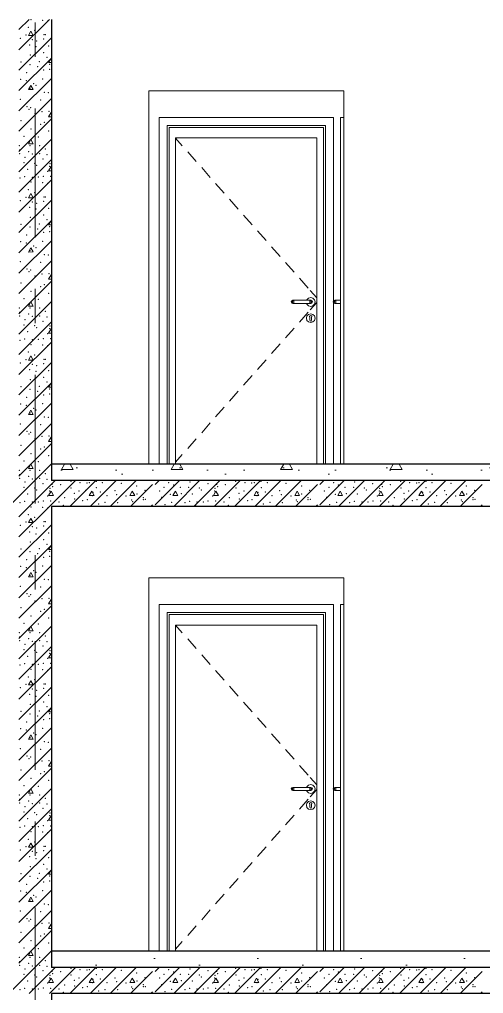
# Model space of a CAD drawing. Header units: millimetres. Extents: x 18162 to 7085488, y 72188 to 247925.
# Drawn here: x 4250516 to 4253374, y 125493 to 131493 of the extents above; entities that cross this region are included whole.
import ezdxf
from ezdxf.enums import TextEntityAlignment as Align

# ---------------------------------------------------------------- set-up
doc = ezdxf.new("R2010")
doc.units = ezdxf.units.MM
doc.header["$MEASUREMENT"] = 0
doc.linetypes.add('Double Dashed', pattern=[1093.611073, 529.166651, -211.666656, 141.111112, -211.666656])
for name, color, linetype in [('Archicad Doors', 7, 'Continuous'), ('Structural - Bearing', 7, 'Continuous'), ('Structural - Grid', 7, 'Continuous')]:
    doc.layers.add(name, color=color, linetype=linetype)
doc.styles.add('GENERATED_STYLE_3', font='', dxfattribs={"width": 0.8})
doc.styles.get('GENERATED_STYLE_3').set_extended_font_data('ISOCPEUR MON')
pattern_1 = [(0, (4294986.6, 104752.7), (0, 1169.134), [73.125, -601.875]), (0, (4295324.1, 105337.3), (0, 1169.134), [73.125, -601.875]), (60, (4294986.6, 104752.7), (-1012.5, 584.567), [73.125, -601.875]), (60, (4295661.6, 104752.7), (-1012.5, 584.567), [73.125, -601.875]), (120, (4295059.7, 104752.7), (1012.5, 584.567), [73.125, -601.875]), (120, (4295734.7, 104752.7), (1012.5, 584.567), [73.125, -601.875]), (0, (4294986.58, 104865.2), (0, 225), [0, -225, 0, -337.5]), (45, (4295099.08, 104865.2), (-159.099, 159.099), [0, -168.75, 0, -281.25])]

# ---------------------------------------------------------------- blocks, each defined once
blk = doc.blocks.new('*X1332', base_point=(4294986.6, 104752.7))
at = {"layer": 'Structural - Bearing', "color": 7, "linetype": 'Continuous', "lineweight": 9}
for p, q in [((4250513.1, 128305), (4250700.8, 128492.7)), ((4250513.1, 128430), (4250575.8, 128492.7)), ((4250586.2, 128419.8), (4250571.3, 128393.7)), ((4250601.3, 128393.8), (4250586.2, 128419.8)), ((4250513.1, 128180), (4250713.1, 128380)), ((4250571.3, 128393.7), (4250601.3, 128393.8)), ((4250513.1, 128055), (4250713.1, 128255)), ((4250696, 128227.1), (4250711.2, 128253.1)), ((4250713.1, 128227.1), (4250696, 128227.1)), ((4250711.2, 128253.1), (4250713.1, 128249.7)), ((4250513.1, 127930), (4250713.1, 128130)), ((4250586.2, 128086.4), (4250571.3, 128060.4)), ((4250571.3, 128060.4), (4250601.3, 128060.4)), ((4250601.3, 128060.4), (4250586.2, 128086.4)), ((4250513.1, 127805), (4250713.1, 128005)), ((4250586.2, 127753.1), (4250713.1, 127880)), ((4250696, 127893.8), (4250711.2, 127919.8)), ((4250713.1, 127893.7), (4250696, 127893.8)), ((4250711.2, 127919.8), (4250713.1, 127916.4)), ((4250513.1, 127555), (4250711.2, 127753.1)), ((4250513.1, 127680), (4250586.2, 127753.1)), ((4250586.2, 127753.1), (4250571.3, 127727)), ((4250601.3, 127727.1), (4250586.2, 127753.1)), ((4250711.2, 127753.1), (4250713.1, 127755)), ((4250571.3, 127727), (4250601.3, 127727.1)), ((4250513.1, 127430), (4250713.1, 127630)), ((4250696, 127560.4), (4250711.2, 127586.4)), ((4250713.1, 127560.4), (4250696, 127560.4)), ((4250711.2, 127586.4), (4250713.1, 127583)), ((4250513.1, 127305), (4250713.1, 127505)), ((4250586.2, 127419.7), (4250571.3, 127393.7)), ((4250571.3, 127393.7), (4250601.3, 127393.7)), ((4250601.3, 127393.7), (4250586.2, 127419.7)), ((4250513.1, 127180), (4250713.1, 127380)), ((4250513.1, 127055), (4250713.1, 127255)), ((4250696, 127227.1), (4250711.2, 127253.1)), ((4250713.1, 127227.1), (4250696, 127227.1)), ((4250711.2, 127253.1), (4250713.1, 127249.7)), ((4250513.1, 126930), (4250713.1, 127130)), ((4250586.2, 127086.4), (4250571.3, 127060.4)), ((4250601.3, 127060.4), (4250586.2, 127086.4)), ((4250571.3, 127060.4), (4250601.3, 127060.4)), ((4250513.1, 126805), (4250713.1, 127005)), ((4250696, 126893.7), (4250711.2, 126919.8)), ((4250711.2, 126919.8), (4250713.1, 126916.4)), ((4250586.2, 126753.1), (4250713.1, 126880)), ((4250713.1, 126893.7), (4250696, 126893.7)), ((4250513.1, 126555), (4250711.2, 126753)), ((4250513.1, 126680), (4250586.2, 126753)), ((4250586.2, 126753.1), (4250571.3, 126727)), ((4250571.3, 126727), (4250601.3, 126727.1)), ((4250601.3, 126727.1), (4250586.2, 126753.1)), ((4250711.2, 126753.1), (4250713.1, 126755)), ((4250513.1, 126430), (4250713.1, 126630)), ((4250696, 126560.4), (4250711.2, 126586.4)), ((4250713.1, 126560.4), (4250696, 126560.4)), ((4250711.2, 126586.4), (4250713.1, 126583)), ((4250513.1, 126305), (4250713.1, 126505)), ((4250513.1, 126180), (4250713.1, 126380)), ((4250586.2, 126419.7), (4250571.3, 126393.7)), ((4250571.3, 126393.7), (4250601.3, 126393.7)), ((4250601.3, 126393.7), (4250586.2, 126419.7)), ((4250513.1, 126055), (4250713.1, 126255)), ((4250696, 126227.1), (4250711.2, 126253.1)), ((4250711.2, 126253.1), (4250713.1, 126249.7)), ((4250713.1, 126227), (4250696, 126227.1)), ((4250513.1, 125930), (4250713.1, 126130)), ((4250586.2, 126086.4), (4250571.3, 126060.4)), ((4250571.3, 126060.4), (4250601.3, 126060.4)), ((4250601.3, 126060.4), (4250586.2, 126086.4)), ((4250513.1, 125805), (4250713.1, 126005)), ((4250696, 125893.7), (4250711.2, 125919.7)), ((4250713.1, 125893.7), (4250696, 125893.7)), ((4250711.2, 125919.7), (4250713.1, 125916.4)), ((4250586.2, 125753), (4250713.1, 125880)), ((4250513.1, 125680), (4250586.2, 125753)), ((4250586.2, 125753), (4250571.3, 125727)), ((4250571.3, 125727), (4250601.3, 125727)), ((4250601.3, 125727), (4250586.2, 125753)), ((4250610.8, 125652.7), (4250711.2, 125753)), ((4250711.2, 125753), (4250713.1, 125755))]:
    blk.add_line(p, q, dxfattribs=at)
for p in [(4250586.6, 128490.5), (4250659.8, 128486.9), (4250690.9, 128483.4), (4250570.1, 128443.4), (4250608.9, 128426.5), (4250520.9, 128375.9), (4250556.1, 128396.9), (4250595.7, 128368.3), (4250621.9, 128360.8), (4250665.5, 128372.4), (4250666.4, 128399.1), (4250675.4, 128399.9), (4250579.6, 128335), (4250618.4, 128324.3), (4250665.6, 128288.9), (4250695.1, 128329.9), (4250525.5, 128230.5), (4250582.7, 128273.2), (4250638.1, 128233), (4250686.1, 128260.4), (4250560.4, 128165.5), (4250581.8, 128214), (4250629.1, 128202.1), (4250665.6, 128180.5), (4250701.6, 128216.6), (4250702.1, 128184.8), (4250522.6, 128123.9), (4250557.5, 128116.7), (4250658.1, 128126.9), (4250689.3, 128106.3), (4250581.3, 128068.3), (4250603.4, 128096.8), (4250618.1, 128086.3), (4250669.3, 128044.4), (4250694.6, 128041), (4250520.7, 128001.3), (4250647.4, 127997), (4250562.6, 127954.9), (4250575, 127939.4), (4250585.8, 127948.7), (4250655.3, 127925.5), (4250698.9, 127927.3), (4250526.1, 127870.4), (4250612.1, 127911.6), (4250587.3, 127818.9), (4250646.1, 127846.7), (4250669.4, 127858.8), (4250695.5, 127805), (4250544.1, 127773.3), (4250631.6, 127768.1), (4250514.9, 127714.9), (4250517.8, 127688.9), (4250581.8, 127714.9), (4250641.1, 127714.9), (4250674.6, 127694.3), (4250518.3, 127666.3), (4250550.9, 127644.1), (4250572, 127678), (4250595.7, 127663.1), (4250640.6, 127666.3), (4250661.7, 127633.8), (4250686.1, 127659.6), (4250543.3, 127611.2), (4250566.4, 127569.4), (4250608.9, 127607.4), (4250621.9, 127593.9), (4250702.9, 127587.4), (4250704.8, 127603.9), (4250519.6, 127516.3), (4250548.4, 127524.3), (4250585.8, 127501.9), (4250595.1, 127520.4), (4250632.9, 127521.4), (4250663, 127526.9), (4250690.9, 127557.5), (4250709.3, 127525.6), (4250570.1, 127443.4), (4250586.6, 127490.5), (4250659.8, 127486.9), (4250690.9, 127483.3), (4250556.1, 127396.9), (4250608.9, 127426.5), (4250666.4, 127399.1), (4250675.4, 127399.9), (4250520.9, 127375.9), (4250579.6, 127335), (4250595.7, 127368.3), (4250618.4, 127324.3), (4250621.9, 127360.8), (4250665.5, 127372.4), (4250695.1, 127329.9), (4250582.7, 127273.2), (4250665.6, 127288.9), (4250686.1, 127260.4), (4250525.5, 127230.5), (4250581.8, 127214), (4250629.1, 127202.1), (4250638.1, 127233), (4250701.6, 127216.6), (4250560.4, 127165.5), (4250665.6, 127180.5), (4250702.1, 127184.8), (4250522.6, 127123.9), (4250557.5, 127116.7), (4250603.4, 127096.8), (4250618.1, 127086.3), (4250658.1, 127126.9), (4250689.3, 127106.3), (4250581.3, 127068.2), (4250669.3, 127044.4), (4250694.6, 127041), (4250520.7, 127001.3), (4250647.4, 126997), (4250562.6, 126954.9), (4250575, 126939.4), (4250585.8, 126948.7), (4250612.1, 126911.6), (4250655.3, 126925.5), (4250698.9, 126927.2), (4250526.1, 126870.4), (4250646.1, 126846.7), (4250669.4, 126858.8), (4250587.3, 126818.9), (4250695.5, 126805), (4250544.1, 126773.2), (4250631.6, 126768.1), (4250514.9, 126714.9), (4250517.8, 126688.9), (4250518.3, 126666.3), (4250572, 126678), (4250581.8, 126714.9), (4250595.7, 126663.1), (4250640.6, 126666.3), (4250641.1, 126714.9), (4250674.6, 126694.3), (4250543.3, 126611.2), (4250550.9, 126644.1), (4250608.9, 126607.4), (4250661.7, 126633.8), (4250686.1, 126659.5), (4250704.8, 126603.9), (4250566.4, 126569.4), (4250621.9, 126593.9), (4250690.9, 126557.5), (4250702.9, 126587.4), (4250519.6, 126516.3), (4250548.4, 126524.3), (4250585.8, 126501.9), (4250586.6, 126490.5), (4250595.1, 126520.4), (4250632.9, 126521.4), (4250659.8, 126486.8), (4250663, 126526.9), (4250690.9, 126483.3), (4250709.3, 126525.6), (4250570.1, 126443.4), (4250608.9, 126426.5), (4250520.9, 126375.9), (4250556.1, 126396.8), (4250595.7, 126368.3), (4250621.9, 126360.8), (4250665.5, 126372.4), (4250666.4, 126399.1), (4250675.4, 126399.9), (4250579.6, 126335), (4250618.4, 126324.3), (4250695.1, 126329.8), (4250582.7, 126273.2), (4250665.6, 126288.9), (4250686.1, 126260.3), (4250525.5, 126230.5), (4250581.8, 126214), (4250629.1, 126202.1), (4250638.1, 126233), (4250665.6, 126180.5), (4250701.6, 126216.6), (4250702.1, 126184.8), (4250522.6, 126123.8), (4250560.4, 126165.5), (4250658.1, 126126.8), (4250557.5, 126116.7), (4250581.3, 126068.2), (4250603.4, 126096.8), (4250618.1, 126086.3), (4250689.3, 126106.3), (4250520.7, 126001.3), (4250669.3, 126044.4), (4250694.6, 126041), (4250562.6, 125954.8), (4250585.8, 125948.7), (4250647.4, 125997), (4250575, 125939.4), (4250612.1, 125911.6), (4250655.3, 125925.5), (4250698.9, 125927.2), (4250526.1, 125870.4), (4250646.1, 125846.7), (4250669.4, 125858.8), (4250544.1, 125773.2), (4250587.3, 125818.8), (4250631.6, 125768.1), (4250695.5, 125804.9), (4250514.9, 125714.9), (4250581.8, 125714.9), (4250641.1, 125714.9), (4250517.8, 125688.8), (4250518.3, 125666.3), (4250572, 125678), (4250595.7, 125663.1), (4250640.6, 125666.3), (4250674.6, 125694.3), (4250686.1, 125659.5)]:
    blk.add_point(p, dxfattribs=at)
blk = doc.blocks.new('*X1334', base_point=(4294986.6, 104752.7))
at = {"layer": 'Structural - Bearing', "color": 7, "linetype": 'Continuous', "lineweight": 9}
for p, q in [((4250450.8, 125492.7), (4250610.8, 125652.7)), ((4250575.8, 125492.7), (4250735.8, 125652.7)), ((4250700.8, 125492.7), (4250860.8, 125652.7)), ((4250825.8, 125492.7), (4250985.8, 125652.7)), ((4250950.8, 125492.7), (4251110.8, 125652.7)), ((4251075.8, 125492.7), (4251235.8, 125652.7)), ((4251351.3, 125628), (4251376, 125652.7)), ((4251351.3, 125503), (4251501, 125652.7)), ((4251466, 125492.7), (4251626, 125652.7)), ((4251591, 125492.7), (4251751, 125652.7)), ((4251716, 125492.7), (4251876, 125652.7)), ((4251841, 125492.7), (4252001, 125652.7)), ((4251966, 125492.7), (4252126, 125652.7)), ((4252091, 125492.7), (4252251, 125652.7)), ((4252366.4, 125628), (4252391.1, 125652.7)), ((4252366.4, 125503), (4252516.1, 125652.7)), ((4252481.1, 125492.7), (4252641.1, 125652.7)), ((4252606.1, 125492.7), (4252766.1, 125652.7)), ((4252731.1, 125492.7), (4252891.1, 125652.7)), ((4252856.1, 125492.7), (4253016.1, 125652.7)), ((4252981.1, 125492.7), (4253141.1, 125652.7)), ((4253106.1, 125492.7), (4253266.1, 125652.7)), ((4250696, 125560.4), (4250711.2, 125586.4)), ((4250711.2, 125586.4), (4250726.1, 125560.3)), ((4250946, 125560.4), (4250961.2, 125586.4)), ((4250961.2, 125586.4), (4250976.1, 125560.3)), ((4251196, 125560.4), (4251211.2, 125586.4)), ((4251200.8, 125492.7), (4251336.2, 125628)), ((4251211.2, 125586.4), (4251226.1, 125560.3)), ((4251461.2, 125560.4), (4251476.3, 125586.4)), ((4251476.3, 125586.4), (4251491.2, 125560.3)), ((4251711.2, 125560.4), (4251726.3, 125586.4)), ((4251726.3, 125586.4), (4251741.2, 125560.3)), ((4251961.2, 125560.4), (4251976.3, 125586.4)), ((4251976.3, 125586.4), (4251991.2, 125560.3)), ((4252211.2, 125560.4), (4252226.3, 125586.4)), ((4252216, 125492.7), (4252351.3, 125628)), ((4252226.3, 125586.4), (4252241.2, 125560.3)), ((4252476.3, 125560.4), (4252491.4, 125586.4)), ((4252491.4, 125586.4), (4252506.3, 125560.3)), ((4252726.3, 125560.4), (4252741.4, 125586.4)), ((4252741.4, 125586.4), (4252756.3, 125560.3)), ((4252976.3, 125560.4), (4252991.4, 125586.4)), ((4252991.4, 125586.4), (4253006.3, 125560.3)), ((4253226.3, 125560.4), (4253241.4, 125586.4)), ((4253231.1, 125492.7), (4253366.4, 125628)), ((4253241.4, 125586.4), (4253256.3, 125560.3)), ((4250726.1, 125560.3), (4250696, 125560.4)), ((4250976.1, 125560.3), (4250946, 125560.4)), ((4251226.1, 125560.3), (4251196, 125560.4)), ((4251491.2, 125560.3), (4251461.2, 125560.4)), ((4251741.2, 125560.3), (4251711.2, 125560.4)), ((4251991.2, 125560.3), (4251961.2, 125560.4)), ((4252241.2, 125560.3), (4252211.2, 125560.4)), ((4252506.3, 125560.3), (4252476.3, 125560.4)), ((4252756.3, 125560.3), (4252726.3, 125560.4)), ((4253006.3, 125560.3), (4252976.3, 125560.4)), ((4253256.3, 125560.3), (4253226.3, 125560.4)), ((4251325.8, 125492.7), (4251336.2, 125503)), ((4252341, 125492.7), (4252351.3, 125503)), ((4253356.1, 125492.7), (4253366.4, 125503))]:
    blk.add_line(p, q, dxfattribs=at)
for p in [(4250550.9, 125644.1), (4250832.8, 125647.1), (4250989.1, 125647.1), (4251436, 125640.2), (4251566.1, 125644.1), (4251848, 125647.1), (4252004.3, 125647.1), (4252451.1, 125640.2), (4252581.2, 125644.1), (4252863.1, 125647.1), (4253019.4, 125647.1), (4250543.3, 125611.2), (4250608.9, 125607.3), (4250621.9, 125593.9), (4250661.7, 125633.8), (4250702.9, 125587.4), (4250704.8, 125603.9), (4250715.6, 125628.6), (4250720.7, 125615), (4250769.7, 125627), (4250834.6, 125606.9), (4250883.2, 125587.4), (4250889.6, 125638.9), (4250924.4, 125591.3), (4250932, 125637.8), (4250947.4, 125639.4), (4250989.9, 125608.6), (4251014.6, 125581.6), (4251027.4, 125638.9), (4251104.5, 125589.3), (4251142.9, 125634.7), (4251237.9, 125619.3), (4251288.8, 125591.3), (4251379.3, 125588.7), (4251406.4, 125610.2), (4251465.2, 125625.7), (4251506.7, 125611.6), (4251558.4, 125611.2), (4251624.1, 125607.3), (4251637, 125593.9), (4251676.8, 125633.8), (4251718, 125587.4), (4251719.9, 125603.9), (4251730.7, 125628.6), (4251735.8, 125615), (4251784.8, 125627), (4251849.7, 125606.9), (4251898.3, 125587.4), (4251904.7, 125638.9), (4251939.5, 125591.3), (4251947.1, 125637.8), (4251962.5, 125639.4), (4252005, 125608.6), (4252029.7, 125581.6), (4252042.5, 125638.9), (4252119.6, 125589.3), (4252158, 125634.7), (4252253.1, 125619.3), (4252303.9, 125591.3), (4252394.5, 125588.7), (4252421.5, 125610.2), (4252480.3, 125625.7), (4252521.8, 125611.6), (4252573.5, 125611.2), (4252639.2, 125607.3), (4252652.1, 125593.9), (4252691.9, 125633.8), (4252733.1, 125587.4), (4252735, 125603.9), (4252745.9, 125628.6), (4252750.9, 125615), (4252799.9, 125627), (4252864.9, 125606.9), (4252913.4, 125587.4), (4252919.9, 125638.9), (4252954.6, 125591.3), (4252962.2, 125637.8), (4252977.7, 125639.4), (4253020.1, 125608.6), (4253044.8, 125581.6), (4253057.7, 125638.9), (4253134.8, 125589.3), (4253173.1, 125634.7), (4253268.2, 125619.3), (4253319.1, 125591.3), (4250548.4, 125524.3), (4250566.4, 125569.4), (4250595.1, 125520.4), (4250632.9, 125521.4), (4250663, 125526.9), (4250690.9, 125557.5), (4250709.3, 125525.6), (4250760.4, 125520.1), (4250782.1, 125573.9), (4250794.3, 125546.2), (4250853.6, 125573.3), (4250855.3, 125538.1), (4250906, 125529.2), (4250933.6, 125535.3), (4250964.3, 125559.1), (4250969.5, 125579.7), (4251056.2, 125560.4), (4251114.2, 125564.7), (4251172.5, 125557.3), (4251206.4, 125532.7), (4251213.2, 125523.5), (4251239.9, 125569.4), (4251278.1, 125546.7), (4251278.2, 125534.9), (4251292, 125535.9), (4251392.3, 125548.2), (4251446.3, 125566.8), (4251513.9, 125572.6), (4251563.5, 125524.3), (4251581.5, 125569.4), (4251610.2, 125520.4), (4251648, 125521.4), (4251678.1, 125526.9), (4251706, 125557.5), (4251724.5, 125525.6), (4251775.5, 125520.1), (4251797.2, 125573.9), (4251809.4, 125546.2), (4251868.7, 125573.3), (4251870.4, 125538.1), (4251921.1, 125529.2), (4251948.7, 125535.3), (4251979.4, 125559.1), (4251984.6, 125579.7), (4252071.3, 125560.4), (4252129.3, 125564.7), (4252187.6, 125557.3), (4252221.5, 125532.7), (4252228.3, 125523.5), (4252255, 125569.4), (4252293.2, 125546.7), (4252293.4, 125534.9), (4252307.1, 125535.9), (4252407.4, 125548.2), (4252461.4, 125566.8), (4252529, 125572.6), (4252578.6, 125524.3), (4252596.6, 125569.4), (4252625.3, 125520.4), (4252663.2, 125521.4), (4252693.2, 125526.9), (4252721.1, 125557.5), (4252739.6, 125525.6), (4252790.7, 125520.1), (4252812.3, 125573.9), (4252824.6, 125546.2), (4252883.8, 125573.3), (4252885.5, 125538.1), (4252936.2, 125529.2), (4252963.9, 125535.3), (4252994.6, 125559.1), (4252999.7, 125579.7), (4253086.5, 125560.4), (4253144.4, 125564.7), (4253202.8, 125557.3), (4253236.6, 125532.7), (4253243.5, 125523.5), (4253270.1, 125569.4), (4253308.4, 125546.7), (4253308.5, 125534.9), (4253322.3, 125535.9), (4250519.6, 125516.2), (4250585.8, 125501.9), (4250787, 125500.6), (4251003.8, 125507.2), (4251043.2, 125517.3), (4251120.5, 125515.8), (4251412.4, 125503.4), (4251453.8, 125518.9), (4251534.7, 125516.2), (4251600.9, 125501.9), (4251802.1, 125500.6), (4252018.9, 125507.2), (4252058.3, 125517.3), (4252135.6, 125515.8), (4252427.5, 125503.4), (4252469, 125518.9), (4252549.8, 125516.2), (4252616.1, 125501.9), (4252817.3, 125500.6), (4253034, 125507.2), (4253073.5, 125517.3), (4253150.7, 125515.8)]:
    blk.add_point(p, dxfattribs=at)
blk = doc.blocks.new('*X1345', base_point=(4294986.6, 104752.7))
at = {"layer": 'Structural - Bearing', "color": 7, "linetype": 'Continuous', "lineweight": 9}
for p, q in [((4250513.1, 131305.1), (4250700.7, 131492.7)), ((4250513.1, 131430.1), (4250575.7, 131492.7)), ((4250586.2, 131419.8), (4250571.3, 131393.8)), ((4250601.3, 131393.8), (4250586.2, 131419.8)), ((4250513.1, 131180.1), (4250713.1, 131380.1)), ((4250571.3, 131393.8), (4250601.3, 131393.8)), ((4250513.1, 131055.1), (4250713.1, 131255.1)), ((4250696, 131227.1), (4250711.2, 131253.1)), ((4250713.1, 131227.1), (4250696, 131227.1)), ((4250711.2, 131253.1), (4250713.1, 131249.8)), ((4250513.1, 130930.1), (4250713.1, 131130.1)), ((4250586.2, 131086.5), (4250571.3, 131060.4)), ((4250571.3, 131060.4), (4250601.3, 131060.5)), ((4250601.3, 131060.5), (4250586.2, 131086.5)), ((4250513.1, 130805.1), (4250713.1, 131005.1)), ((4250586.2, 130753.1), (4250713.1, 130880.1)), ((4250696, 130893.8), (4250711.2, 130919.8)), ((4250713.1, 130893.8), (4250696, 130893.8)), ((4250711.2, 130919.8), (4250713.1, 130916.4)), ((4250513.1, 130555), (4250711.2, 130753.1)), ((4250513.1, 130680), (4250586.2, 130753.1)), ((4250586.2, 130753.1), (4250571.3, 130727.1)), ((4250601.3, 130727.1), (4250586.2, 130753.1)), ((4250711.2, 130753.1), (4250713.1, 130755.1)), ((4250571.3, 130727.1), (4250601.3, 130727.1)), ((4250513.1, 130430), (4250713.1, 130630)), ((4250696, 130560.5), (4250711.2, 130586.5)), ((4250713.1, 130560.4), (4250696, 130560.5)), ((4250711.2, 130586.5), (4250713.1, 130583.1)), ((4250513.1, 130305), (4250713.1, 130505)), ((4250513.1, 130180), (4250713.1, 130380)), ((4250586.2, 130419.8), (4250571.3, 130393.8)), ((4250571.3, 130393.8), (4250601.3, 130393.8)), ((4250601.3, 130393.8), (4250586.2, 130419.8)), ((4250513.1, 130055), (4250713.1, 130255)), ((4250696, 130227.1), (4250711.2, 130253.1)), ((4250713.1, 130227.1), (4250696, 130227.1)), ((4250711.2, 130253.1), (4250713.1, 130249.8)), ((4250513.1, 129930), (4250713.1, 130130)), ((4250586.2, 130086.5), (4250571.3, 130060.4)), ((4250601.3, 130060.5), (4250586.2, 130086.5)), ((4250571.3, 130060.4), (4250601.3, 130060.5)), ((4250513.1, 129805), (4250713.1, 130005)), ((4250696, 129893.8), (4250711.2, 129919.8)), ((4250711.2, 129919.8), (4250713.1, 129916.4)), ((4250586.2, 129753.1), (4250713.1, 129880)), ((4250713.1, 129893.8), (4250696, 129893.8)), ((4250513.1, 129555), (4250711.2, 129753.1)), ((4250513.1, 129680), (4250586.2, 129753.1)), ((4250586.2, 129753.1), (4250571.3, 129727.1)), ((4250571.3, 129727.1), (4250601.3, 129727.1)), ((4250601.3, 129727.1), (4250586.2, 129753.1)), ((4250711.2, 129753.1), (4250713.1, 129755)), ((4250513.1, 129430), (4250713.1, 129630)), ((4250696, 129560.4), (4250711.2, 129586.4)), ((4250713.1, 129560.4), (4250696, 129560.4)), ((4250711.2, 129586.4), (4250713.1, 129583.1)), ((4250513.1, 129305), (4250713.1, 129505)), ((4250513.1, 129180), (4250713.1, 129380)), ((4250586.2, 129419.8), (4250571.3, 129393.7)), ((4250571.3, 129393.7), (4250601.3, 129393.8)), ((4250601.3, 129393.8), (4250586.2, 129419.8)), ((4250513.1, 129055), (4250713.1, 129255)), ((4250696, 129227.1), (4250711.2, 129253.1)), ((4250711.2, 129253.1), (4250713.1, 129249.7)), ((4250713.1, 129227.1), (4250696, 129227.1)), ((4250513.1, 128930), (4250713.1, 129130)), ((4250586.2, 129086.4), (4250571.3, 129060.4)), ((4250571.3, 129060.4), (4250601.3, 129060.4)), ((4250601.3, 129060.4), (4250586.2, 129086.4)), ((4250513.1, 128805), (4250713.1, 129005)), ((4250586.2, 128753.1), (4250713.1, 128880)), ((4250696, 128893.8), (4250711.2, 128919.8)), ((4250713.1, 128893.8), (4250696, 128893.8)), ((4250711.2, 128919.8), (4250713.1, 128916.4)), ((4250513.1, 128680), (4250586.2, 128753.1)), ((4250586.2, 128753.1), (4250571.3, 128727.1)), ((4250571.3, 128727.1), (4250601.3, 128727.1)), ((4250601.3, 128727.1), (4250586.2, 128753.1)), ((4250610.8, 128652.7), (4250711.2, 128753.1)), ((4250711.2, 128753.1), (4250713.1, 128755))]:
    blk.add_line(p, q, dxfattribs=at)
for p in [(4250586.6, 131490.6), (4250659.8, 131486.9), (4250690.9, 131483.4), (4250570.1, 131443.5), (4250608.9, 131426.5), (4250520.9, 131376), (4250556.1, 131396.9), (4250595.7, 131368.4), (4250621.9, 131360.9), (4250665.5, 131372.5), (4250666.4, 131399.2), (4250675.4, 131400), (4250579.6, 131335.1), (4250618.4, 131324.4), (4250665.6, 131289), (4250695.1, 131329.9), (4250525.5, 131230.6), (4250582.7, 131273.3), (4250638.1, 131233), (4250686.1, 131260.4), (4250560.4, 131165.6), (4250581.8, 131214.1), (4250629.1, 131202.2), (4250665.6, 131180.6), (4250701.6, 131216.6), (4250702.1, 131184.9), (4250522.6, 131123.9), (4250557.5, 131116.8), (4250658.1, 131126.9), (4250689.3, 131106.4), (4250581.3, 131068.3), (4250603.4, 131096.9), (4250618.1, 131086.4), (4250669.3, 131044.5), (4250694.6, 131041.1), (4250520.7, 131001.4), (4250647.4, 130997.1), (4250562.6, 130954.9), (4250575, 130939.5), (4250585.8, 130948.7), (4250655.3, 130925.6), (4250698.9, 130927.3), (4250526.1, 130870.4), (4250612.1, 130911.6), (4250587.3, 130818.9), (4250646.1, 130846.7), (4250669.4, 130858.9), (4250695.5, 130805), (4250544.1, 130773.3), (4250631.6, 130768.2), (4250514.9, 130715), (4250517.8, 130688.9), (4250581.8, 130715), (4250641.1, 130715), (4250674.6, 130694.4), (4250518.3, 130666.4), (4250550.9, 130644.2), (4250572, 130678.1), (4250595.7, 130663.2), (4250640.6, 130666.4), (4250661.7, 130633.9), (4250686.1, 130659.6), (4250543.3, 130611.3), (4250566.4, 130569.5), (4250608.9, 130607.4), (4250621.9, 130593.9), (4250702.9, 130587.5), (4250704.8, 130603.9), (4250519.6, 130516.3), (4250548.4, 130524.4), (4250585.8, 130501.9), (4250595.1, 130520.5), (4250632.9, 130521.5), (4250663, 130527), (4250690.9, 130557.6), (4250709.3, 130525.7), (4250570.1, 130443.5), (4250586.6, 130490.6), (4250659.8, 130486.9), (4250690.9, 130483.4), (4250556.1, 130396.9), (4250608.9, 130426.5), (4250666.4, 130399.1), (4250675.4, 130400), (4250520.9, 130376), (4250579.6, 130335), (4250595.7, 130368.4), (4250618.4, 130324.4), (4250621.9, 130360.9), (4250665.5, 130372.4), (4250695.1, 130329.9), (4250582.7, 130273.2), (4250665.6, 130288.9), (4250686.1, 130260.4), (4250525.5, 130230.6), (4250581.8, 130214), (4250629.1, 130202.2), (4250638.1, 130233), (4250701.6, 130216.6), (4250560.4, 130165.5), (4250665.6, 130180.6), (4250702.1, 130184.9), (4250522.6, 130123.9), (4250557.5, 130116.7), (4250603.4, 130096.9), (4250618.1, 130086.4), (4250658.1, 130126.9), (4250689.3, 130106.3), (4250581.3, 130068.3), (4250669.3, 130044.5), (4250694.6, 130041.1), (4250520.7, 130001.3), (4250647.4, 129997.1), (4250562.6, 129954.9), (4250575, 129939.4), (4250585.8, 129948.7), (4250612.1, 129911.6), (4250655.3, 129925.5), (4250698.9, 129927.3), (4250526.1, 129870.4), (4250646.1, 129846.7), (4250669.4, 129858.9), (4250587.3, 129818.9), (4250695.5, 129805), (4250544.1, 129773.3), (4250631.6, 129768.1), (4250514.9, 129715), (4250517.8, 129688.9), (4250518.3, 129666.3), (4250572, 129678), (4250581.8, 129715), (4250595.7, 129663.1), (4250640.6, 129666.3), (4250641.1, 129715), (4250674.6, 129694.4), (4250543.3, 129611.3), (4250550.9, 129644.1), (4250608.9, 129607.4), (4250661.7, 129633.8), (4250686.1, 129659.6), (4250704.8, 129603.9), (4250566.4, 129569.5), (4250621.9, 129593.9), (4250690.9, 129557.6), (4250702.9, 129587.5), (4250519.6, 129516.3), (4250548.4, 129524.4), (4250585.8, 129501.9), (4250586.6, 129490.6), (4250595.1, 129520.5), (4250632.9, 129521.5), (4250659.8, 129486.9), (4250663, 129527), (4250690.9, 129483.4), (4250709.3, 129525.7), (4250570.1, 129443.5), (4250608.9, 129426.5), (4250520.9, 129375.9), (4250556.1, 129396.9), (4250595.7, 129368.3), (4250621.9, 129360.8), (4250665.5, 129372.4), (4250666.4, 129399.1), (4250675.4, 129399.9), (4250579.6, 129335), (4250618.4, 129324.3), (4250695.1, 129329.9), (4250582.7, 129273.2), (4250665.6, 129288.9), (4250686.1, 129260.4), (4250525.5, 129230.5), (4250581.8, 129214), (4250629.1, 129202.1), (4250638.1, 129233), (4250665.6, 129180.5), (4250701.6, 129216.6), (4250702.1, 129184.8), (4250522.6, 129123.9), (4250560.4, 129165.5), (4250658.1, 129126.9), (4250557.5, 129116.7), (4250581.3, 129068.3), (4250603.4, 129096.8), (4250618.1, 129086.4), (4250689.3, 129106.3), (4250520.7, 129001.3), (4250669.3, 129044.4), (4250694.6, 129041), (4250562.6, 128954.9), (4250585.8, 128948.7), (4250647.4, 128997), (4250575, 128939.4), (4250612.1, 128911.6), (4250655.3, 128925.5), (4250698.9, 128927.3), (4250526.1, 128870.4), (4250646.1, 128846.7), (4250669.4, 128858.8), (4250544.1, 128773.3), (4250587.3, 128818.9), (4250631.6, 128768.1), (4250695.5, 128805), (4250514.9, 128715), (4250581.8, 128715), (4250641.1, 128715), (4250517.8, 128688.9), (4250518.3, 128666.3), (4250572, 128678), (4250595.7, 128663.1), (4250640.6, 128666.3), (4250674.6, 128694.3), (4250686.1, 128659.6)]:
    blk.add_point(p, dxfattribs=at)
blk = doc.blocks.new('*X1347', base_point=(4294986.6, 104752.7))
at = {"layer": 'Structural - Bearing', "color": 7, "linetype": 'Continuous', "lineweight": 9}
for p, q in [((4250450.8, 128492.7), (4250610.8, 128652.7)), ((4250575.8, 128492.7), (4250735.8, 128652.7)), ((4250700.8, 128492.7), (4250860.8, 128652.7)), ((4250825.8, 128492.7), (4250985.8, 128652.7)), ((4250950.8, 128492.7), (4251110.8, 128652.7)), ((4251075.8, 128492.7), (4251235.8, 128652.7)), ((4251351.3, 128628.1), (4251375.9, 128652.7)), ((4251351.3, 128503.1), (4251500.9, 128652.7)), ((4251465.9, 128492.7), (4251625.9, 128652.7)), ((4251590.9, 128492.7), (4251750.9, 128652.7)), ((4251715.9, 128492.7), (4251875.9, 128652.7)), ((4251840.9, 128492.7), (4252000.9, 128652.7)), ((4251965.9, 128492.7), (4252125.9, 128652.7)), ((4252090.9, 128492.7), (4252250.9, 128652.7)), ((4252366.4, 128628.1), (4252391, 128652.7)), ((4252366.4, 128503.1), (4252516, 128652.7)), ((4252481, 128492.7), (4252641, 128652.7)), ((4252606, 128492.7), (4252766, 128652.7)), ((4252731, 128492.7), (4252891, 128652.7)), ((4252856, 128492.7), (4253016, 128652.7)), ((4252981, 128492.7), (4253141, 128652.7)), ((4253106, 128492.7), (4253266, 128652.7)), ((4250696, 128560.4), (4250711.2, 128586.4)), ((4250711.2, 128586.4), (4250726.1, 128560.4)), ((4250946, 128560.4), (4250961.2, 128586.4)), ((4250961.2, 128586.4), (4250976.1, 128560.4)), ((4251196, 128560.4), (4251211.2, 128586.4)), ((4251200.8, 128492.7), (4251336.2, 128628.1)), ((4251211.2, 128586.4), (4251226.1, 128560.4)), ((4251461.2, 128560.4), (4251476.3, 128586.4)), ((4251476.3, 128586.4), (4251491.2, 128560.4)), ((4251711.2, 128560.4), (4251726.3, 128586.4)), ((4251726.3, 128586.4), (4251741.2, 128560.4)), ((4251961.2, 128560.4), (4251976.3, 128586.4)), ((4251976.3, 128586.4), (4251991.2, 128560.4)), ((4252211.2, 128560.4), (4252226.3, 128586.4)), ((4252215.9, 128492.7), (4252351.3, 128628.1)), ((4252226.3, 128586.4), (4252241.2, 128560.4)), ((4252476.3, 128560.4), (4252491.4, 128586.4)), ((4252491.4, 128586.4), (4252506.3, 128560.4)), ((4252726.3, 128560.4), (4252741.4, 128586.4)), ((4252741.4, 128586.4), (4252756.3, 128560.4)), ((4252976.3, 128560.4), (4252991.4, 128586.4)), ((4252991.4, 128586.4), (4253006.3, 128560.4)), ((4253226.3, 128560.4), (4253241.4, 128586.4)), ((4253231, 128492.7), (4253366.4, 128628.1)), ((4253241.4, 128586.4), (4253256.3, 128560.4)), ((4250726.1, 128560.4), (4250696, 128560.4)), ((4250976.1, 128560.4), (4250946, 128560.4)), ((4251226.1, 128560.4), (4251196, 128560.4)), ((4251491.2, 128560.4), (4251461.2, 128560.4)), ((4251741.2, 128560.4), (4251711.2, 128560.4)), ((4251991.2, 128560.4), (4251961.2, 128560.4)), ((4252241.2, 128560.4), (4252211.2, 128560.4)), ((4252506.3, 128560.4), (4252476.3, 128560.4)), ((4252756.3, 128560.4), (4252726.3, 128560.4)), ((4253006.3, 128560.4), (4252976.3, 128560.4)), ((4253256.3, 128560.4), (4253226.3, 128560.4)), ((4251325.8, 128492.7), (4251336.2, 128503.1)), ((4252340.9, 128492.7), (4252351.3, 128503.1)), ((4253356, 128492.7), (4253366.4, 128503.1))]:
    blk.add_line(p, q, dxfattribs=at)
for p in [(4250550.9, 128644.1), (4250832.8, 128647.1), (4250989.1, 128647.2), (4251436, 128640.3), (4251566.1, 128644.1), (4251848, 128647.1), (4252004.3, 128647.2), (4252451.1, 128640.3), (4252581.2, 128644.1), (4252863.1, 128647.1), (4253019.4, 128647.2), (4250543.3, 128611.3), (4250608.9, 128607.4), (4250621.9, 128593.9), (4250661.7, 128633.8), (4250702.9, 128587.5), (4250704.8, 128603.9), (4250715.6, 128628.6), (4250720.7, 128615.1), (4250769.7, 128627.1), (4250834.6, 128607), (4250883.2, 128587.5), (4250889.6, 128639), (4250924.4, 128591.3), (4250932, 128637.9), (4250947.4, 128639.4), (4250989.9, 128608.6), (4251014.6, 128581.6), (4251027.4, 128639), (4251104.5, 128589.4), (4251142.9, 128634.8), (4251237.9, 128619.4), (4251288.8, 128591.3), (4251379.3, 128588.8), (4251406.4, 128610.2), (4251465.2, 128625.8), (4251506.7, 128611.6), (4251558.4, 128611.3), (4251624.1, 128607.4), (4251637, 128593.9), (4251676.8, 128633.8), (4251718, 128587.5), (4251719.9, 128603.9), (4251730.7, 128628.6), (4251735.8, 128615.1), (4251784.8, 128627.1), (4251849.7, 128607), (4251898.3, 128587.5), (4251904.7, 128639), (4251939.5, 128591.3), (4251947.1, 128637.9), (4251962.5, 128639.4), (4252005, 128608.6), (4252029.7, 128581.6), (4252042.5, 128639), (4252119.6, 128589.4), (4252158, 128634.8), (4252253.1, 128619.4), (4252303.9, 128591.3), (4252394.5, 128588.8), (4252421.5, 128610.2), (4252480.3, 128625.8), (4252521.8, 128611.6), (4252573.5, 128611.3), (4252639.2, 128607.4), (4252652.1, 128593.9), (4252691.9, 128633.8), (4252733.1, 128587.5), (4252735, 128603.9), (4252745.9, 128628.6), (4252750.9, 128615.1), (4252799.9, 128627.1), (4252864.9, 128607), (4252913.4, 128587.5), (4252919.9, 128639), (4252954.6, 128591.3), (4252962.2, 128637.9), (4252977.7, 128639.4), (4253020.1, 128608.6), (4253044.8, 128581.6), (4253057.7, 128639), (4253134.8, 128589.4), (4253173.1, 128634.8), (4253268.2, 128619.4), (4253319.1, 128591.3), (4250548.4, 128524.4), (4250566.4, 128569.4), (4250595.1, 128520.5), (4250632.9, 128521.4), (4250663, 128526.9), (4250690.9, 128557.5), (4250709.3, 128525.7), (4250760.4, 128520.2), (4250782.1, 128574), (4250794.3, 128546.3), (4250853.6, 128573.3), (4250855.3, 128538.2), (4250906, 128529.3), (4250933.6, 128535.4), (4250964.3, 128559.1), (4250969.5, 128579.7), (4251056.2, 128560.4), (4251114.2, 128564.7), (4251172.5, 128557.4), (4251206.4, 128532.7), (4251213.2, 128523.5), (4251239.9, 128569.4), (4251278.1, 128546.7), (4251278.2, 128534.9), (4251292, 128535.9), (4251392.3, 128548.3), (4251446.3, 128566.9), (4251513.9, 128572.7), (4251563.5, 128524.4), (4251581.5, 128569.4), (4251610.2, 128520.5), (4251648, 128521.4), (4251678.1, 128526.9), (4251706, 128557.5), (4251724.5, 128525.7), (4251775.5, 128520.2), (4251797.2, 128574), (4251809.4, 128546.3), (4251868.7, 128573.3), (4251870.4, 128538.2), (4251921.1, 128529.3), (4251948.7, 128535.4), (4251979.4, 128559.1), (4251984.6, 128579.7), (4252071.3, 128560.4), (4252129.3, 128564.7), (4252187.6, 128557.4), (4252221.5, 128532.7), (4252228.3, 128523.5), (4252255, 128569.4), (4252293.2, 128546.7), (4252293.4, 128534.9), (4252307.1, 128535.9), (4252407.4, 128548.3), (4252461.4, 128566.9), (4252529, 128572.7), (4252578.6, 128524.4), (4252596.6, 128569.4), (4252625.3, 128520.5), (4252663.2, 128521.4), (4252693.2, 128526.9), (4252721.1, 128557.5), (4252739.6, 128525.7), (4252790.7, 128520.2), (4252812.3, 128574), (4252824.6, 128546.3), (4252883.8, 128573.3), (4252885.5, 128538.2), (4252936.2, 128529.3), (4252963.9, 128535.4), (4252994.6, 128559.1), (4252999.7, 128579.7), (4253086.5, 128560.4), (4253144.4, 128564.7), (4253202.8, 128557.4), (4253236.6, 128532.7), (4253243.5, 128523.5), (4253270.1, 128569.4), (4253308.4, 128546.7), (4253308.5, 128534.9), (4253322.3, 128535.9), (4250519.6, 128516.3), (4250585.8, 128501.9), (4250787, 128500.7), (4251003.8, 128507.3), (4251043.2, 128517.4), (4251120.5, 128515.8), (4251412.4, 128503.5), (4251453.8, 128518.9), (4251534.7, 128516.3), (4251600.9, 128501.9), (4251802.1, 128500.7), (4252018.9, 128507.3), (4252058.3, 128517.4), (4252135.6, 128515.8), (4252427.5, 128503.5), (4252469, 128518.9), (4252549.8, 128516.3), (4252616.1, 128501.9), (4252817.3, 128500.7), (4253034, 128507.3), (4253073.5, 128517.4), (4253150.7, 128515.8)]:
    blk.add_point(p, dxfattribs=at)
blk = doc.blocks.new('Standard grid marker[363]_3', base_point=(4250613.1, 164752.7))
at = {"layer": 'Structural - Grid', "color": 13, "linetype": 'Double Dashed', "lineweight": 13, "ltscale": 1.5}
blk.add_line((4250613.1, 163752.7), (4250613.1, 97752.7), dxfattribs=at)
at = {"layer": 'Structural - Grid', "color": 13, "lineweight": 13, "style": 'GENERATED_STYLE_3'}
blk.add_attdef('AC_MarkerText_1', text='', height=375, rotation=360, dxfattribs=at).set_placement((4250613.1, 96490.2), align=Align.TOP_CENTER)

msp = doc.modelspace()

# ---------------------------------------------------------------- hatches: boundary and pattern name
at = {"layer": 'Structural - Bearing', "linetype": 'Continuous', "lineweight": 9}
h = msp.add_hatch(dxfattribs=at)
h.set_pattern_fill('Lightweight_Concrete_0003', style=0, pattern_type=2)
h.set_pattern_definition(pattern_1)
h.paths.add_polyline_path([(4250713.1, 128652.7), (4257013.1, 128652.7), (4257013.1, 128752.7), (4250713.1, 128752.7)])
h = msp.add_hatch(dxfattribs=at)
h.set_pattern_fill('Lightweight_Concrete_0003', style=0, pattern_type=2)
h.set_pattern_definition(pattern_1)
h.paths.add_polyline_path([(4250713.1, 125652.7), (4257013.1, 125652.7), (4257013.1, 125752.7), (4250713.1, 125752.7)])

# ---------------------------------------------------------------- linework, layer by layer
at = {"layer": 'Archicad Doors', "color": 7, "linetype": 'Continuous', "lineweight": 9}
for p, q in [((4251313.1, 128752.7), (4251313.1, 131052.7)), ((4251313.1, 131052.7), (4252513.1, 131052.7)), ((4252513.1, 131052.7), (4252513.1, 128752.7)), ((4251376.1, 128752.7), (4251376.1, 130889.7)), ((4251376.1, 130889.7), (4252450.1, 130889.7)), ((4252450.1, 130889.7), (4252450.1, 129757.5)), ((4252494.1, 130889.7), (4252494.1, 128752.7)), ((4252494.1, 130889.7), (4252513.1, 130889.7)), ((4251426.1, 130839.7), (4251426.1, 128752.7)), ((4252400.1, 130839.7), (4251426.1, 130839.7)), ((4251438.1, 130827.7), (4251438.1, 128752.7)), ((4252388.1, 130827.7), (4251438.1, 130827.7)), ((4252388.1, 128752.7), (4252388.1, 130827.7)), ((4252400.1, 128752.7), (4252400.1, 130839.7)), ((4251478.1, 130762.7), (4251478.1, 128752.7)), ((4252348.1, 130762.7), (4251478.1, 130762.7)), ((4251478.1, 130761.1), (4251519.1, 130714.8)), ((4252348.1, 128752.7), (4252348.1, 130762.7)), ((4251552.2, 130677.3), (4251605.2, 130617.4)), ((4251638.3, 130579.9), (4251691.3, 130520)), ((4251724.4, 130482.5), (4251777.4, 130422.6)), ((4251810.6, 130385.2), (4251863.6, 130325.2)), ((4251896.7, 130287.8), (4251949.7, 130227.8)), ((4251982.8, 130190.4), (4252035.8, 130130.5)), ((4252068.9, 130093), (4252121.9, 130033.1)), ((4252155, 129995.6), (4252208, 129935.7)), ((4252241.1, 129898.2), (4252294.1, 129838.3)), ((4252307.1, 129823.6), (4252348.1, 129777.3)), ((4252193, 129759.8), (4252190.1, 129752.7)), ((4252190.1, 129752.7), (4252193, 129745.6)), ((4252194.6, 129759.8), (4252191.8, 129752.7)), ((4252191.8, 129752.7), (4252194.6, 129745.6)), ((4252200.1, 129762.7), (4252193, 129759.8)), ((4252193, 129745.6), (4252200.1, 129742.7)), ((4252199.4, 129759.8), (4252197.3, 129752.7)), ((4252197.3, 129752.7), (4252199.4, 129745.6)), ((4252201.2, 129762.7), (4252200.1, 129762.7)), ((4252201.2, 129742.7), (4252200.1, 129742.7)), ((4252204.5, 129762.7), (4252201.2, 129762.7)), ((4252204.5, 129742.7), (4252201.2, 129742.7)), ((4252209.4, 129762.7), (4252204.5, 129762.7)), ((4252209.4, 129742.7), (4252204.5, 129742.7)), ((4252206.6, 129759.8), (4252205.5, 129752.7)), ((4252205.5, 129752.7), (4252206.6, 129745.6)), ((4252215.1, 129762.7), (4252209.4, 129762.7)), ((4252215.1, 129742.7), (4252209.4, 129742.7)), ((4252295.1, 129762.7), (4252215.1, 129762.7)), ((4252295.1, 129742.7), (4252215.1, 129742.7)), ((4252285.8, 129762.7), (4252286.7, 129766.2)), ((4252286.7, 129739.2), (4252285.8, 129742.7)), ((4252286.7, 129766.2), (4252296.6, 129776.1)), ((4252296.6, 129729.3), (4252286.7, 129739.2)), ((4252300.8, 129762.7), (4252295.1, 129762.7)), ((4252300.8, 129742.7), (4252295.1, 129742.7)), ((4252296.6, 129776.1), (4252310.1, 129779.7)), ((4252310.1, 129725.7), (4252296.6, 129729.3)), ((4252305.7, 129762.7), (4252300.8, 129762.7)), ((4252305.7, 129742.7), (4252300.8, 129742.7)), ((4252303.6, 129759.8), (4252304.7, 129752.7)), ((4252304.7, 129752.7), (4252303.6, 129745.6)), ((4252309, 129762.7), (4252305.7, 129762.7)), ((4252309, 129742.7), (4252305.7, 129742.7)), ((4252307.1, 129703.8), (4252348.1, 129750.1)), ((4252310.1, 129762.7), (4252309, 129762.7)), ((4252310.1, 129742.7), (4252309, 129742.7)), ((4252310.1, 129779.7), (4252323.6, 129776.1)), ((4252310.1, 129762.7), (4252317.2, 129759.8)), ((4252317.2, 129745.6), (4252310.1, 129742.7)), ((4252323.6, 129729.3), (4252310.1, 129725.7)), ((4252310.8, 129759.8), (4252312.9, 129752.7)), ((4252312.9, 129752.7), (4252310.8, 129745.6)), ((4252315.6, 129759.8), (4252318.4, 129752.7)), ((4252318.4, 129752.7), (4252315.6, 129745.6)), ((4252317.2, 129759.8), (4252320.1, 129752.7)), ((4252320.1, 129752.7), (4252317.2, 129745.6)), ((4252323.6, 129776.1), (4252333.5, 129766.2)), ((4252333.5, 129739.2), (4252323.6, 129729.3)), ((4252333.5, 129766.2), (4252337.1, 129752.7)), ((4252337.1, 129752.7), (4252333.5, 129739.2)), ((4252451, 129759.8), (4252448.1, 129752.7)), ((4252448.1, 129752.7), (4252451, 129745.6)), ((4252452.6, 129759.8), (4252449.8, 129752.7)), ((4252449.8, 129752.7), (4252452.6, 129745.6)), ((4252450.1, 129747.9), (4252450.1, 128752.7)), ((4252458.1, 129762.7), (4252451, 129759.8)), ((4252451, 129745.6), (4252458.1, 129742.7)), ((4252457.4, 129759.8), (4252455.3, 129752.7)), ((4252455.3, 129752.7), (4252457.4, 129745.6)), ((4252459.2, 129762.7), (4252458.1, 129762.7)), ((4252459.2, 129742.7), (4252458.1, 129742.7)), ((4252462.5, 129762.7), (4252459.2, 129762.7)), ((4252462.5, 129742.7), (4252459.2, 129742.7)), ((4252467.4, 129762.7), (4252462.5, 129762.7)), ((4252467.4, 129742.7), (4252462.5, 129742.7)), ((4252464.6, 129759.8), (4252463.5, 129752.7)), ((4252463.5, 129752.7), (4252464.6, 129745.6)), ((4252473.1, 129762.7), (4252467.4, 129762.7)), ((4252473.1, 129742.7), (4252467.4, 129742.7)), ((4252494.1, 129762.7), (4252473.1, 129762.7)), ((4252494.1, 129742.7), (4252473.1, 129742.7)), ((4252241.1, 129629.2), (4252294.1, 129689.1)), ((4252283.1, 129652.7), (4252286.7, 129666.2)), ((4252286.7, 129666.2), (4252296.6, 129676.1)), ((4252296.6, 129676.1), (4252310.1, 129679.7)), ((4252303.4, 129664.3), (4252302.6, 129662.4)), ((4252302.6, 129662.4), (4252305.1, 129657.1)), ((4252303.4, 129664.3), (4252304.7, 129667.8)), ((4252310.1, 129670.1), (4252304.7, 129667.8)), ((4252310.1, 129679.7), (4252323.6, 129676.1)), ((4252315.5, 129667.8), (4252310.1, 129670.1)), ((4252315.1, 129657.1), (4252317.6, 129662.4)), ((4252316.8, 129664.3), (4252315.5, 129667.8)), ((4252316.8, 129664.3), (4252317.6, 129662.4)), ((4252323.6, 129676.1), (4252333.5, 129666.2)), ((4252333.5, 129666.2), (4252337.1, 129652.7)), ((4252286.7, 129639.2), (4252283.1, 129652.7)), ((4252296.6, 129629.3), (4252286.7, 129639.2)), ((4252310.1, 129625.7), (4252296.6, 129629.3)), ((4252305.1, 129657.1), (4252305.1, 129655.6)), ((4252305.1, 129655.6), (4252305.1, 129652.7)), ((4252305.1, 129652.7), (4252305.1, 129649.8)), ((4252305.1, 129649.8), (4252305.1, 129644)), ((4252305.1, 129644), (4252305.1, 129640.2)), ((4252305.1, 129640.2), (4252306.6, 129636.7)), ((4252306.6, 129636.7), (4252310.1, 129635.2)), ((4252310.1, 129635.2), (4252313.6, 129636.7)), ((4252323.6, 129629.3), (4252310.1, 129625.7)), ((4252313.6, 129636.7), (4252315.1, 129640.2)), ((4252315.1, 129655.6), (4252315.1, 129657.1)), ((4252315.1, 129655.6), (4252315.1, 129652.7)), ((4252315.1, 129652.7), (4252315.1, 129649.8)), ((4252315.1, 129649.8), (4252315.1, 129644)), ((4252315.1, 129644), (4252315.1, 129640.2)), ((4252333.5, 129639.2), (4252323.6, 129629.3)), ((4252337.1, 129652.7), (4252333.5, 129639.2)), ((4252155, 129531.8), (4252208, 129591.7)), ((4252068.9, 129434.4), (4252121.9, 129494.3)), ((4251982.8, 129337), (4252035.8, 129397)), ((4251896.7, 129239.6), (4251949.7, 129299.6)), ((4251810.6, 129142.2), (4251863.6, 129202.2)), ((4251724.4, 129044.9), (4251777.4, 129104.8)), ((4251638.3, 128947.5), (4251691.3, 129007.4)), ((4251552.2, 128850.1), (4251605.2, 128910)), ((4251478.1, 128766.3), (4251519.1, 128812.6)), ((4251313.1, 125752.7), (4251313.1, 128052.7)), ((4251313.1, 128052.7), (4252513.1, 128052.7)), ((4252513.1, 128052.7), (4252513.1, 125752.7)), ((4251376.1, 125752.7), (4251376.1, 127889.7)), ((4251376.1, 127889.7), (4252450.1, 127889.7)), ((4252450.1, 127889.7), (4252450.1, 126757.5)), ((4252494.1, 127889.7), (4252494.1, 125752.7)), ((4252494.1, 127889.7), (4252513.1, 127889.7)), ((4251426.1, 127839.7), (4251426.1, 125752.7)), ((4252400.1, 127839.7), (4251426.1, 127839.7)), ((4251438.1, 127827.7), (4251438.1, 125752.7)), ((4252388.1, 127827.7), (4251438.1, 127827.7)), ((4252388.1, 125752.7), (4252388.1, 127827.7)), ((4252400.1, 125752.7), (4252400.1, 127839.7)), ((4251478.1, 127762.7), (4251478.1, 125752.7)), ((4252348.1, 127762.7), (4251478.1, 127762.7)), ((4251478.1, 127761.1), (4251519.1, 127714.8)), ((4252348.1, 125752.7), (4252348.1, 127762.7)), ((4251552.2, 127677.3), (4251605.2, 127617.4)), ((4251638.3, 127579.9), (4251691.3, 127520)), ((4251724.4, 127482.5), (4251777.4, 127422.6)), ((4251810.6, 127385.2), (4251863.6, 127325.2)), ((4251896.7, 127287.8), (4251949.7, 127227.8)), ((4251982.8, 127190.4), (4252035.8, 127130.5)), ((4252068.9, 127093), (4252121.9, 127033.1)), ((4252155, 126995.6), (4252208, 126935.7)), ((4252241.1, 126898.2), (4252294.1, 126838.3)), ((4252307.1, 126823.6), (4252348.1, 126777.3)), ((4252193, 126759.8), (4252190.1, 126752.7)), ((4252190.1, 126752.7), (4252193, 126745.6)), ((4252194.6, 126759.8), (4252191.8, 126752.7)), ((4252191.8, 126752.7), (4252194.6, 126745.6)), ((4252200.1, 126762.7), (4252193, 126759.8)), ((4252193, 126745.6), (4252200.1, 126742.7)), ((4252199.4, 126759.8), (4252197.3, 126752.7)), ((4252197.3, 126752.7), (4252199.4, 126745.6)), ((4252201.2, 126762.7), (4252200.1, 126762.7)), ((4252201.2, 126742.7), (4252200.1, 126742.7)), ((4252204.5, 126762.7), (4252201.2, 126762.7)), ((4252204.5, 126742.7), (4252201.2, 126742.7)), ((4252209.4, 126762.7), (4252204.5, 126762.7)), ((4252209.4, 126742.7), (4252204.5, 126742.7)), ((4252206.6, 126759.8), (4252205.5, 126752.7)), ((4252205.5, 126752.7), (4252206.6, 126745.6)), ((4252215.1, 126762.7), (4252209.4, 126762.7)), ((4252215.1, 126742.7), (4252209.4, 126742.7)), ((4252295.1, 126762.7), (4252215.1, 126762.7)), ((4252295.1, 126742.7), (4252215.1, 126742.7)), ((4252285.8, 126762.7), (4252286.7, 126766.2)), ((4252286.7, 126739.2), (4252285.8, 126742.7)), ((4252286.7, 126766.2), (4252296.6, 126776.1)), ((4252296.6, 126729.3), (4252286.7, 126739.2)), ((4252300.8, 126762.7), (4252295.1, 126762.7)), ((4252300.8, 126742.7), (4252295.1, 126742.7)), ((4252296.6, 126776.1), (4252310.1, 126779.7)), ((4252310.1, 126725.7), (4252296.6, 126729.3)), ((4252305.7, 126762.7), (4252300.8, 126762.7)), ((4252305.7, 126742.7), (4252300.8, 126742.7)), ((4252303.6, 126759.8), (4252304.7, 126752.7)), ((4252304.7, 126752.7), (4252303.6, 126745.6)), ((4252309, 126762.7), (4252305.7, 126762.7)), ((4252309, 126742.7), (4252305.7, 126742.7)), ((4252307.1, 126703.8), (4252348.1, 126750.1)), ((4252310.1, 126762.7), (4252309, 126762.7)), ((4252310.1, 126742.7), (4252309, 126742.7)), ((4252310.1, 126779.7), (4252323.6, 126776.1)), ((4252310.1, 126762.7), (4252317.2, 126759.8)), ((4252317.2, 126745.6), (4252310.1, 126742.7)), ((4252323.6, 126729.3), (4252310.1, 126725.7)), ((4252310.8, 126759.8), (4252312.9, 126752.7)), ((4252312.9, 126752.7), (4252310.8, 126745.6)), ((4252315.6, 126759.8), (4252318.4, 126752.7)), ((4252318.4, 126752.7), (4252315.6, 126745.6)), ((4252317.2, 126759.8), (4252320.1, 126752.7)), ((4252320.1, 126752.7), (4252317.2, 126745.6)), ((4252323.6, 126776.1), (4252333.5, 126766.2)), ((4252333.5, 126739.2), (4252323.6, 126729.3)), ((4252333.5, 126766.2), (4252337.1, 126752.7)), ((4252337.1, 126752.7), (4252333.5, 126739.2)), ((4252451, 126759.8), (4252448.1, 126752.7)), ((4252448.1, 126752.7), (4252451, 126745.6)), ((4252452.6, 126759.8), (4252449.8, 126752.7)), ((4252449.8, 126752.7), (4252452.6, 126745.6)), ((4252450.1, 126747.9), (4252450.1, 125752.7)), ((4252458.1, 126762.7), (4252451, 126759.8)), ((4252451, 126745.6), (4252458.1, 126742.7)), ((4252457.4, 126759.8), (4252455.3, 126752.7)), ((4252455.3, 126752.7), (4252457.4, 126745.6)), ((4252459.2, 126762.7), (4252458.1, 126762.7)), ((4252459.2, 126742.7), (4252458.1, 126742.7)), ((4252462.5, 126762.7), (4252459.2, 126762.7)), ((4252462.5, 126742.7), (4252459.2, 126742.7)), ((4252467.4, 126762.7), (4252462.5, 126762.7)), ((4252467.4, 126742.7), (4252462.5, 126742.7)), ((4252464.6, 126759.8), (4252463.5, 126752.7)), ((4252463.5, 126752.7), (4252464.6, 126745.6)), ((4252473.1, 126762.7), (4252467.4, 126762.7)), ((4252473.1, 126742.7), (4252467.4, 126742.7)), ((4252494.1, 126762.7), (4252473.1, 126762.7)), ((4252494.1, 126742.7), (4252473.1, 126742.7)), ((4252241.1, 126629.2), (4252294.1, 126689.1)), ((4252283.1, 126652.7), (4252286.7, 126666.2)), ((4252286.7, 126666.2), (4252296.6, 126676.1)), ((4252296.6, 126676.1), (4252310.1, 126679.7)), ((4252303.4, 126664.3), (4252302.6, 126662.4)), ((4252302.6, 126662.4), (4252305.1, 126657.1)), ((4252303.4, 126664.3), (4252304.7, 126667.8)), ((4252310.1, 126670.1), (4252304.7, 126667.8)), ((4252310.1, 126679.7), (4252323.6, 126676.1)), ((4252315.5, 126667.8), (4252310.1, 126670.1)), ((4252315.1, 126657.1), (4252317.6, 126662.4)), ((4252316.8, 126664.3), (4252315.5, 126667.8)), ((4252316.8, 126664.3), (4252317.6, 126662.4)), ((4252323.6, 126676.1), (4252333.5, 126666.2)), ((4252333.5, 126666.2), (4252337.1, 126652.7)), ((4252286.7, 126639.2), (4252283.1, 126652.7)), ((4252296.6, 126629.3), (4252286.7, 126639.2)), ((4252310.1, 126625.7), (4252296.6, 126629.3)), ((4252305.1, 126657.1), (4252305.1, 126655.6)), ((4252305.1, 126655.6), (4252305.1, 126652.7)), ((4252305.1, 126652.7), (4252305.1, 126649.8)), ((4252305.1, 126649.8), (4252305.1, 126644)), ((4252305.1, 126644), (4252305.1, 126640.2)), ((4252305.1, 126640.2), (4252306.6, 126636.7)), ((4252306.6, 126636.7), (4252310.1, 126635.2)), ((4252310.1, 126635.2), (4252313.6, 126636.7)), ((4252323.6, 126629.3), (4252310.1, 126625.7)), ((4252313.6, 126636.7), (4252315.1, 126640.2)), ((4252315.1, 126655.6), (4252315.1, 126657.1)), ((4252315.1, 126655.6), (4252315.1, 126652.7)), ((4252315.1, 126652.7), (4252315.1, 126649.8)), ((4252315.1, 126649.8), (4252315.1, 126644)), ((4252315.1, 126644), (4252315.1, 126640.2)), ((4252333.5, 126639.2), (4252323.6, 126629.3)), ((4252337.1, 126652.7), (4252333.5, 126639.2)), ((4252155, 126531.8), (4252208, 126591.7)), ((4252068.9, 126434.4), (4252121.9, 126494.3)), ((4251982.8, 126337), (4252035.8, 126397)), ((4251896.7, 126239.6), (4251949.7, 126299.6)), ((4251810.6, 126142.2), (4251863.6, 126202.2)), ((4251724.4, 126044.9), (4251777.4, 126104.8)), ((4251638.3, 125947.5), (4251691.3, 126007.4)), ((4251552.2, 125850.1), (4251605.2, 125910)), ((4251478.1, 125766.3), (4251519.1, 125812.6))]:
    msp.add_line(p, q, dxfattribs=at)
at = {"layer": 'Structural - Bearing', "color": 7, "linetype": 'Continuous', "lineweight": 25}
for p, q in [((4250713.1, 131492.7), (4250713.1, 128752.7)), ((4250713.1, 128752.7), (4250713.1, 128652.7)), ((4257013.1, 128752.7), (4250713.1, 128752.7)), ((4257013.1, 128652.7), (4250713.1, 128652.7)), ((4250713.1, 128492.7), (4250713.1, 125752.7)), ((4257013.1, 128492.7), (4250713.1, 128492.7)), ((4250713.1, 125752.7), (4250713.1, 125652.7)), ((4257013.1, 125752.7), (4250713.1, 125752.7)), ((4257013.1, 125652.7), (4250713.1, 125652.7)), ((4250713.1, 125492.7), (4250713.1, 122752.7)), ((4257013.1, 125492.7), (4250713.1, 125492.7))]:
    msp.add_line(p, q, dxfattribs=at)

# ---------------------------------------------------------------- block references
at = {"layer": 'Structural - Bearing', "lineweight": 0}
for name in ['*X1345', '*X1347', '*X1332', '*X1334']:
    msp.add_blockref(name, (4294986.6, 104752.7), dxfattribs=at)
at = {"layer": 'Structural - Grid', "color": 13, "linetype": 'Continuous', "lineweight": 13}
msp.add_blockref('Standard grid marker[363]_3', (4250613.1, 164752.7), dxfattribs=at)

doc.saveas('drawing.dxf')
